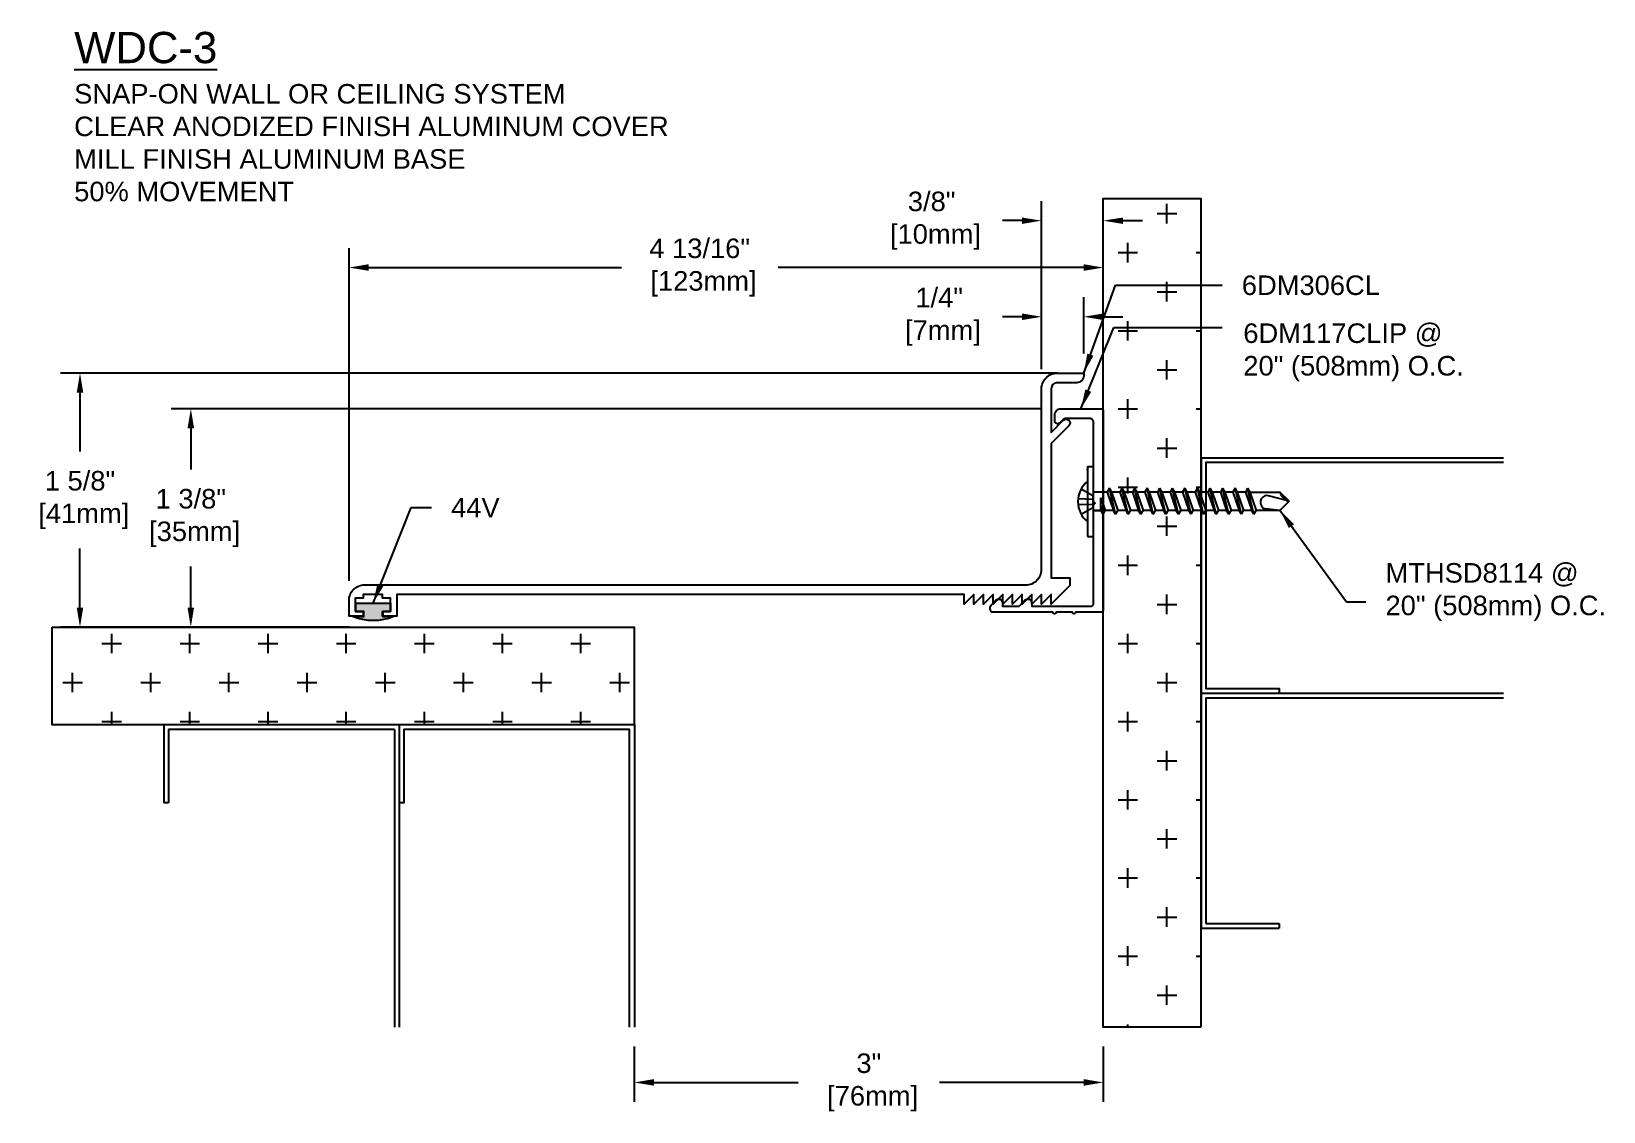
# Model space of a CAD drawing. Header units: inches. Extents: x 3.5 to 13.6, y 1 to 7.9.
import ezdxf

# ---------------------------------------------------------------- set-up
doc = ezdxf.new("R2010")
doc.units = ezdxf.units.IN
doc.header["$MEASUREMENT"] = 0
doc.linetypes.add('HIDDEN2', pattern=[0.1875, 0.125, -0.0625])
for name, color, linetype in [('Anchors', 4, 'Continuous'), ('Conditions', 1, 'Continuous'), ('Dimensions', 3, 'Continuous'), ('Fillers', 2, 'Continuous'), ('Metals', 7, 'Continuous'), ('Text', 2, 'Continuous')]:
    doc.layers.add(name, color=color, linetype=linetype)
doc.styles.add('arial', font='arial.ttf')
doc.styles.add('style1', font='arial.ttf', dxfattribs={"height": 0.125})
doc.dimstyles.new('ARIAL', dxfattribs={"dimtxt": 0.125, "dimasz": 0.125, "dimexe": 0.125, "dimexo": 0.125, "dimgap": 0.125, "dimtad": 0, "dimtih": 1, "dimtoh": 1, "dimdec": 4, "dimzin": 0, "dimdsep": 46, "dimlunit": 4, "dimtxsty": 'arial', "dimcen": 0.09, "dimadec": 0, "dimazin": 0, "dimtfac": 1, "dimtdec": 4, "dimtofl": 0, "dimtmove": 0, "dimatfit": 3, "dimfxl": 0, "dimfrac": 2, "dimtolj": 1, "dimtzin": 0, "dimarcsym": 0})
doc.dimstyles.new('ROMAND', dxfattribs={"dimtxt": 0.25, "dimasz": 0.125, "dimexe": 0.125, "dimexo": 0.0625, "dimgap": 0.125, "dimtad": 0, "dimtih": 1, "dimtoh": 1, "dimdec": 4, "dimzin": 0, "dimdsep": 46, "dimlunit": 4, "dimtxsty": 'style1', "dimcen": 0.09, "dimadec": 0, "dimazin": 0, "dimtfac": 1, "dimtdec": 4, "dimtofl": 0, "dimtmove": 0, "dimatfit": 3, "dimfxl": 0, "dimfrac": 2, "dimtolj": 1, "dimtzin": 0, "dimarcsym": 0})

# ---------------------------------------------------------------- blocks, each defined once
blk = doc.blocks.new('conditions')
at = {"layer": 'Conditions'}
for p, q in [((5.877, 3.458), (2.867, 3.458)), ((2.867, 3.458), (2.867, 2.958)), ((4.342, 3.428), (2.897, 3.428)), ((2.897, 3.428), (2.897, 2.958)), ((4.342, 3.428), (4.342, 1.524)), ((4.372, 3.458), (4.372, 1.524)), ((4.372, 3.458), (4.372, 1.524)), ((5.877, 3.459), (5.877, 1.524)), ((2.897, 2.958), (2.867, 2.958))]:
    blk.add_line(p, q, dxfattribs=at)
blk.add_lwpolyline([(5.847, 1.524), (5.847, 3.428), (4.402, 3.428), (4.402, 2.958), (4.372, 2.958)], dxfattribs=at)
blk = doc.blocks.new('44v')
blk.add_hatch(color=256).paths.add_polyline_path([(0.11, 0), (-0.11, 0), (-0.11, -0.053), (-0.06, -0.053), (-0.06, -0.086), (-0.13, -0.086, 0.199136), (0.131, -0.086), (0.061, -0.086), (0.061, -0.054), (0.11, -0.054)])
blk.add_lwpolyline([(-0.13, -0.086), (-0.06, -0.086), (-0.06, -0.053), (-0.11, -0.053), (-0.11, 0), (0.11, 0), (0.11, -0.054), (0.061, -0.054), (0.061, -0.086), (0.131, -0.086, -0.199136)], format="xyb", close=True)
blk = doc.blocks.new('*D2')
at = {"layer": 'Defpoints', "color": 0}
for p in [(7.406, 1.546), (10.406, 1.546), (10.406, 1.192)]:
    blk.add_point(p, dxfattribs=at)
at = {"layer": 'Dimensions', "color": 0, "lineweight": -2}
for p, q in [((7.406, 1.421), (7.406, 1.067)), ((10.406, 1.421), (10.406, 1.067)), ((7.531, 1.192), (8.453, 1.192)), ((10.281, 1.192), (9.359, 1.192))]:
    blk.add_line(p, q, dxfattribs=at)
at = {"layer": 'Dimensions', "color": 0}
for points in [[(7.531, 1.213), (7.531, 1.171), (7.406, 1.192)], [(10.281, 1.213), (10.281, 1.171), (10.406, 1.192)]]:
    blk.add_solid(points, dxfattribs=at)
at = {"layer": 'Dimensions', "color": 0, "insert": (8.906, 1.192), "char_height": 0.125, "attachment_point": 5, "style": 'arial'}
blk.add_mtext('\\A1;3"\\P [76mm]', dxfattribs=at)
blk = doc.blocks.new('*D3')
at = {"layer": 'Defpoints', "color": 0}
for p in [(3.86, 5.73), (10.236, 5.73), (5.706, 4.105)]:
    blk.add_point(p, dxfattribs=at)
at = {"layer": 'Dimensions', "color": 0, "lineweight": -2}
for p, q in [((10.111, 5.73), (3.735, 5.73)), ((3.86, 5.605), (3.86, 5.228)), ((3.86, 4.23), (3.86, 4.607)), ((5.581, 4.105), (3.735, 4.105))]:
    blk.add_line(p, q, dxfattribs=at)
at = {"layer": 'Dimensions', "color": 0}
for points in [[(3.839, 5.605), (3.881, 5.605), (3.86, 5.73)], [(3.839, 4.23), (3.881, 4.23), (3.86, 4.105)]]:
    blk.add_solid(points, dxfattribs=at)
at = {"layer": 'Dimensions', "color": 0, "insert": (3.86, 4.918), "char_height": 0.125, "attachment_point": 5, "style": 'arial'}
blk.add_mtext('\\A1;1 5/8"\\P [41mm]', dxfattribs=at)
blk = doc.blocks.new('*D4')
at = {"layer": 'Defpoints', "color": 0}
for p in [(4.569, 5.502), (10.135, 5.502), (5.706, 4.105)]:
    blk.add_point(p, dxfattribs=at)
at = {"layer": 'Dimensions', "color": 0, "lineweight": -2}
for p, q in [((10.01, 5.502), (4.444, 5.502)), ((4.569, 5.377), (4.569, 5.114)), ((4.569, 4.23), (4.569, 4.493)), ((5.581, 4.105), (4.444, 4.105))]:
    blk.add_line(p, q, dxfattribs=at)
at = {"layer": 'Dimensions', "color": 0}
for points in [[(4.548, 5.377), (4.59, 5.377), (4.569, 5.502)], [(4.548, 4.23), (4.59, 4.23), (4.569, 4.105)]]:
    blk.add_solid(points, dxfattribs=at)
at = {"layer": 'Dimensions', "color": 0, "insert": (4.569, 4.803), "char_height": 0.125, "attachment_point": 5, "style": 'arial'}
blk.add_mtext('\\A1;1 3/8"\\P [35mm]', dxfattribs=at)
blk = doc.blocks.new('*D5')
at = {"layer": 'Defpoints', "color": 0}
for p in [(10.406, 6.405), (10.406, 5.75), (5.581, 4.275)]:
    blk.add_point(p, dxfattribs=at)
at = {"layer": 'Dimensions', "color": 0, "lineweight": -2}
for p, q in [((5.581, 4.4), (5.581, 6.53)), ((10.406, 5.875), (10.406, 6.53)), ((5.706, 6.405), (7.323, 6.405)), ((10.281, 6.405), (8.326, 6.405))]:
    blk.add_line(p, q, dxfattribs=at)
at = {"layer": 'Dimensions', "color": 0}
for points in [[(5.706, 6.426), (5.706, 6.384), (5.581, 6.405)], [(10.281, 6.426), (10.281, 6.384), (10.406, 6.405)]]:
    blk.add_solid(points, dxfattribs=at)
at = {"layer": 'Dimensions', "color": 0, "insert": (7.824, 6.405), "char_height": 0.125, "attachment_point": 5, "style": 'arial'}
blk.add_mtext('\\A1;4 13/16"\\P [123mm]', dxfattribs=at)
blk = doc.blocks.new('*D6')
at = {"layer": 'Defpoints', "color": 0}
for p in [(10.011, 6.09), (10.281, 5.73), (10.011, 5.63)]:
    blk.add_point(p, dxfattribs=at)
at = {"layer": 'Dimensions', "color": 0, "lineweight": -2}
for p, q in [((10.011, 5.755), (10.011, 6.215)), ((10.281, 5.855), (10.281, 6.215)), ((9.886, 6.09), (9.761, 6.09)), ((10.406, 6.09), (10.531, 6.09))]:
    blk.add_line(p, q, dxfattribs=at)
at = {"layer": 'Dimensions', "color": 0}
for points in [[(9.886, 6.111), (9.886, 6.069), (10.011, 6.09)], [(10.406, 6.111), (10.406, 6.069), (10.281, 6.09)]]:
    blk.add_solid(points, dxfattribs=at)
at = {"layer": 'Dimensions', "color": 0, "insert": (9.356, 6.09), "char_height": 0.125, "attachment_point": 5, "style": 'arial'}
blk.add_mtext('\\A1;1/4"\\P [7mm]', dxfattribs=at)
blk = doc.blocks.new('6DM306CL')
blk.add_lwpolyline([(7.817, 4.351), (7.867, 4.351), (7.867, 4.321), (7.777, 4.321), (7.777, 4.421, -0.414214), (7.877, 4.521), (12.107, 4.521, 0.414214), (12.207, 4.621), (12.207, 5.776, -0.414214), (12.307, 5.876), (12.477, 5.876), (12.477, 5.859, -0.414214), (12.432, 5.814), (12.307, 5.814, 0.414214), (12.269, 5.776), (12.269, 5.497), (12.346, 5.574, -1), (12.382, 5.539), (12.269, 5.426), (12.269, 4.567), (12.389, 4.567), (12.389, 4.517), (12.269, 4.397), (12.269, 4.459), (12.207, 4.397), (12.207, 4.459), (12.145, 4.397), (12.145, 4.459), (12.083, 4.397), (12.083, 4.459), (12.021, 4.397), (12.021, 4.459), (11.959, 4.397), (11.959, 4.459), (11.897, 4.397), (11.897, 4.459), (11.835, 4.397), (11.835, 4.459), (11.773, 4.397), (11.773, 4.459), (11.711, 4.397), (11.711, 4.459), (8.082, 4.459), (8.082, 4.321), (7.992, 4.321), (7.992, 4.351), (8.042, 4.351), (8.042, 4.436), (7.992, 4.436), (7.992, 4.459), (7.867, 4.459), (7.867, 4.436), (7.817, 4.436)], format="xyb", close=True)
blk = doc.blocks.new('*D10')
at = {"layer": 'Defpoints', "color": 0}
for p in [(10.406, 6.705), (10.406, 6.064), (10.011, 5.63)]:
    blk.add_point(p, dxfattribs=at)
at = {"layer": 'Dimensions', "color": 0, "lineweight": -2}
for p, q in [((10.011, 5.755), (10.011, 6.83)), ((10.406, 6.189), (10.406, 6.83)), ((9.886, 6.705), (9.761, 6.705)), ((10.531, 6.705), (10.656, 6.705))]:
    blk.add_line(p, q, dxfattribs=at)
at = {"layer": 'Dimensions', "color": 0}
for points in [[(9.886, 6.725), (9.886, 6.684), (10.011, 6.705)], [(10.531, 6.725), (10.531, 6.684), (10.406, 6.705)]]:
    blk.add_solid(points, dxfattribs=at)
at = {"layer": 'Dimensions', "color": 0, "insert": (9.308, 6.705), "char_height": 0.125, "attachment_point": 5, "style": 'arial'}
blk.add_mtext('\\A1;3/8"\\P [10mm]', dxfattribs=at)
blk = doc.blocks.new('6DM117')
at = {"linetype": 'Continuous'}
blk.add_lwpolyline([(-0.542, 0.186, -0.198912), (-0.535, 0.204), (-0.514, 0.225, 0.668179), (-0.528, 0.259), (-0.564, 0.259, 0.414214), (-0.604, 0.219), (-0.604, -0.037, 0.414214), (-0.589, -0.052), (0.683, -0.052, 0.414214), (0.698, -0.037), (0.698, 0.125, 1), (0.698, 0.145), (0.698, 0.25, 1), (0.698, 0.27), (0.698, 0.652, 0.414214), (0.678, 0.672), (0.666, 0.672, 0.198912), (0.652, 0.666), (0.621, 0.635, 0.668179), (0.638, 0.592), (0.658, 0.592), (0.658, 0.486), (0.621, 0.449, 0.668179), (0.638, 0.406), (0.658, 0.406), (0.658, 0.025, -0.414214), (0.643, 0.01), (0.01, 0.01), (0, 0), (-0.01, 0.01), (-0.517, 0.01, -0.414214), (-0.542, 0.035)], format="xyb", close=True, dxfattribs=at)
blk = doc.blocks.new('MTHSD8114')
for p, q in [((0.224, 0.038), (-0.224, 0.038)), ((-0.224, 0.038), (-0.224, 0)), ((-0.224, 0), (0.224, 0)), ((-0.056, 0), (0.056, 0)), ((0.06, -0.087), (0.06, 0)), ((0.224, 0.038), (0.224, 0)), ((-0.081, -0.061), (-0.024, -0.047)), ((-0.081, -0.061), (-0.056, -0.047)), ((-0.081, -0.061), (-0.056, -0.074)), ((-0.056, -0.047), (-0.056, 0)), ((-0.056, 0), (-0.056, -0.047)), ((0.024, -0.047), (-0.056, -0.074)), ((-0.056, -0.047), (0.024, -0.047)), ((-0.056, -0.127), (-0.056, -0.074)), ((0.06, -0.087), (-0.056, -0.127)), ((0.085, -0.101), (0.06, -0.087)), ((-0.081, -0.141), (0.085, -0.101)), ((-0.081, -0.141), (-0.056, -0.127)), ((-0.081, -0.141), (-0.056, -0.155)), ((-0.081, -0.221), (0.085, -0.181)), ((0.06, -0.115), (-0.056, -0.155)), ((-0.056, -0.208), (-0.056, -0.155)), ((0.06, -0.167), (-0.056, -0.208)), ((0.06, -0.195), (-0.056, -0.235)), ((0.085, -0.101), (0.06, -0.115)), ((0.06, -0.167), (0.06, -0.115)), ((0.085, -0.181), (0.06, -0.167)), ((0.085, -0.181), (0.06, -0.195)), ((0.06, -0.248), (0.06, -0.195)), ((-0.081, -0.221), (-0.056, -0.208)), ((-0.081, -0.221), (-0.056, -0.235)), ((-0.081, -0.302), (0.085, -0.262)), ((-0.081, -0.302), (-0.056, -0.288)), ((-0.056, -0.288), (-0.056, -0.235)), ((0.06, -0.248), (-0.056, -0.288)), ((0.06, -0.276), (-0.056, -0.316)), ((0.085, -0.262), (0.06, -0.248)), ((0.085, -0.262), (0.06, -0.276)), ((0.06, -0.328), (0.06, -0.276)), ((-0.081, -0.302), (-0.056, -0.316)), ((-0.081, -0.382), (0.085, -0.342)), ((-0.081, -0.382), (-0.056, -0.368)), ((-0.081, -0.382), (-0.056, -0.396)), ((-0.056, -0.368), (-0.056, -0.316)), ((0.06, -0.328), (-0.056, -0.368)), ((0.06, -0.356), (-0.056, -0.396)), ((-0.056, -0.449), (-0.056, -0.396)), ((0.085, -0.342), (0.06, -0.328)), ((0.085, -0.342), (0.06, -0.356)), ((0.06, -0.409), (0.06, -0.356)), ((-0.081, -0.463), (0.085, -0.422)), ((-0.081, -0.463), (-0.056, -0.449)), ((-0.081, -0.463), (-0.056, -0.477)), ((0.06, -0.409), (-0.056, -0.449)), ((0.06, -0.436), (-0.056, -0.477)), ((-0.056, -0.529), (-0.056, -0.477)), ((0.06, -0.489), (-0.056, -0.529)), ((0.085, -0.422), (0.06, -0.409)), ((0.085, -0.422), (0.06, -0.436)), ((0.06, -0.489), (0.06, -0.436)), ((0.085, -0.503), (0.06, -0.489)), ((-0.081, -0.543), (0.085, -0.503)), ((-0.081, -0.543), (-0.056, -0.529)), ((-0.081, -0.543), (-0.056, -0.557)), ((-0.081, -0.624), (0.085, -0.583)), ((0.06, -0.517), (-0.056, -0.557)), ((-0.056, -0.61), (-0.056, -0.557)), ((0.06, -0.569), (-0.056, -0.61)), ((0.06, -0.597), (-0.056, -0.637)), ((0.085, -0.503), (0.06, -0.517)), ((0.06, -0.569), (0.06, -0.517)), ((0.085, -0.583), (0.06, -0.569)), ((0.085, -0.583), (0.06, -0.597)), ((0.06, -0.65), (0.06, -0.597)), ((-0.081, -0.624), (-0.056, -0.61)), ((-0.081, -0.624), (-0.056, -0.637)), ((-0.081, -0.704), (0.085, -0.664)), ((-0.081, -0.704), (-0.056, -0.69)), ((-0.056, -0.69), (-0.056, -0.637)), ((0.06, -0.65), (-0.056, -0.69)), ((0.06, -0.678), (-0.056, -0.718)), ((0.085, -0.664), (0.06, -0.65)), ((0.085, -0.664), (0.06, -0.678)), ((0.06, -0.73), (0.06, -0.678)), ((-0.081, -0.704), (-0.056, -0.718)), ((-0.081, -0.784), (0.085, -0.744)), ((-0.081, -0.784), (-0.056, -0.771)), ((-0.081, -0.784), (-0.056, -0.798)), ((-0.056, -0.771), (-0.056, -0.718)), ((0.06, -0.73), (-0.056, -0.771)), ((0.06, -0.758), (-0.056, -0.798)), ((-0.056, -0.851), (-0.056, -0.798)), ((0.085, -0.744), (0.06, -0.73)), ((0.085, -0.744), (0.06, -0.758)), ((0.06, -0.811), (0.06, -0.758)), ((-0.081, -0.865), (0.085, -0.825)), ((-0.081, -0.865), (-0.056, -0.851)), ((-0.081, -0.865), (-0.056, -0.879)), ((-0.081, -0.945), (0.085, -0.905)), ((0.06, -0.811), (-0.056, -0.851)), ((0.06, -0.839), (-0.056, -0.879)), ((-0.056, -0.931), (-0.056, -0.879)), ((0.06, -0.891), (-0.056, -0.931)), ((0.085, -0.825), (0.06, -0.811)), ((0.085, -0.825), (0.06, -0.839)), ((0.06, -0.891), (0.06, -0.839)), ((0.085, -0.905), (0.06, -0.891)), ((0.085, -0.905), (0.06, -0.919)), ((-0.081, -0.945), (-0.056, -0.931)), ((-0.081, -0.945), (-0.056, -0.959)), ((-0.081, -1.026), (0.085, -0.985)), ((0.06, -0.919), (-0.056, -0.959)), ((-0.056, -1.012), (-0.056, -0.959)), ((0.06, -0.972), (-0.056, -1.012)), ((0.06, -0.999), (-0.056, -1.04)), ((0.06, -0.972), (0.06, -0.919)), ((0.085, -0.985), (0.06, -0.972)), ((0.085, -0.985), (0.06, -0.999)), ((0.06, -0.999), (0.06, -1.192)), ((-0.081, -1.026), (-0.056, -1.012)), ((-0.081, -1.026), (-0.056, -1.04)), ((-0.056, -1.192), (-0.056, -1.04)), ((-0.056, -1.192), (-0.046, -1.097)), ((0.002, -1.25), (-0.056, -1.192)), ((0.002, -1.25), (0.039, -1.111)), ((0.002, -1.25), (0.06, -1.192))]:
    blk.add_line(p, q)
at = {"linetype": 'HIDDEN2'}
for p, q in [((-0.081, 0.079), (-0.038, 0.006)), ((0.038, 0.006), (-0.038, 0.006)), ((-0.019, 0.099), (-0.016, 0.006)), ((0.019, 0.099), (0.016, 0.006)), ((0.081, 0.079), (0.038, 0.006))]:
    blk.add_line(p, q, dxfattribs=at)
for centre, radius, start, end in [((0, -0.066), 0.166, 38.5375, 141.4625), ((-0.005, -1.11), 0.0433, 358.315, 162.8045), ((0.089, -1.279), 0.0922, 108.6241, 161.3759)]:
    blk.add_arc(centre, radius, start, end)
blk.add_point((0.204, 0.038))

msp = doc.modelspace()

# ---------------------------------------------------------------- hatches: boundary and pattern name
at = {"layer": 'Conditions'}
h = msp.add_hatch(dxfattribs=at)
h.set_pattern_fill('CROSS', color=256, style=0)
h.paths.add_polyline_path([(10.40587, 4.95983), (10.45131, 4.95983), (10.46448, 4.98361), (10.47764, 4.95983), (10.53465, 4.95983), (10.54781, 4.98361), (10.56097, 4.95983), (10.61798, 4.95983), (10.63114, 4.98361), (10.64431, 4.95983), (10.70131, 4.95983), (10.71448, 4.98361), (10.72764, 4.95983), (10.78465, 4.95983), (10.79781, 4.98361), (10.81097, 4.95983), (10.86798, 4.95983), (10.88114, 4.98361), (10.89431, 4.95983), (10.95131, 4.95983), (10.96448, 4.98361), (10.97764, 4.95983), (11.0307, 4.95983), (11.0307, 6.84619), (10.40587, 6.84619)])
h = msp.add_hatch(dxfattribs=at)
h.set_pattern_fill('CROSS', color=256, style=0)
h.paths.add_polyline_path([(11.0307, 4.83483), (11.019, 4.83483), (11.00614, 4.81161), (10.99329, 4.83483), (10.93566, 4.83483), (10.92281, 4.81161), (10.90996, 4.83483), (10.85233, 4.83483), (10.83948, 4.81161), (10.82662, 4.83483), (10.769, 4.83483), (10.75614, 4.81161), (10.74329, 4.83483), (10.68566, 4.83483), (10.67281, 4.81161), (10.65996, 4.83483), (10.60233, 4.83483), (10.58948, 4.81161), (10.57662, 4.83483), (10.519, 4.83483), (10.50614, 4.81161), (10.49329, 4.83483), (10.43566, 4.83483), (10.42281, 4.81161), (10.40996, 4.83483), (10.40587, 4.83483), (10.40587, 3.12332), (10.40587, 1.54587), (11.0307, 1.54587), (11.0307, 3.12332)])
h = msp.add_hatch(dxfattribs=at)
h.set_pattern_fill('CROSS', color=256, style=0)
h.paths.add_polyline_path([(7.40587, 3.48035), (7.40587, 4.10518), (3.68299, 4.10518), (3.68299, 3.48035)])

# ---------------------------------------------------------------- linework, layer by layer
for points in [[(11.0307, 1.54587), (10.40587, 1.54587), (10.40587, 3.12332), (10.40587, 6.84619), (11.0307, 6.84619), (11.0307, 3.12332)], [(3.68299, 4.10518), (7.40587, 4.10518), (7.40587, 3.48035), (3.68299, 3.48035)]]:
    msp.add_lwpolyline(points, close=True, dxfattribs=at)

# ---------------------------------------------------------------- block references
at = {"layer": 'Anchors', "rotation": 90}
msp.add_blockref('MTHSD8114', (10.34387, 4.90779), dxfattribs=at)
at = {"layer": 'Conditions', "rotation": 90}
msp.add_blockref('conditions', (14.48922, -0.68903), dxfattribs=at)
at = {"layer": 'Conditions'}
msp.add_blockref('conditions', (1.52916, 0.02182), dxfattribs=at)
at = {"layer": 'Fillers'}
msp.add_blockref('44v', (5.73538, 4.25806), dxfattribs=at)
at = {"layer": 'Metals'}
msp.add_blockref('6DM306CL', (-2.19615, -0.14625), dxfattribs=at)
at = {"layer": 'Metals', "xscale": -1, "rotation": 90}
msp.add_blockref('6DM117', (10.35387, 4.89779), dxfattribs=at)

# ---------------------------------------------------------------- texts
at = {"layer": 'Text', "insert": (3.82287, 7.9124), "char_height": 0.2, "width": 5, "attachment_point": 1, "style": 'arial'}
msp.add_mtext('{\\LWDC-3\\P\\H0.625x;\\lSNAP-ON WALL OR CEILING SYSTEM\\PCLEAR ANODIZED FINISH ALUMINUM COVER\\PMILL FINISH ALUMINUM BASE\\P50% MOVEMENT}', dxfattribs=at)
at = {"layer": 'Text', "char_height": 0.125, "style": 'arial'}
for s, insert, attachment_point in [('6DM306CL', (11.29213, 6.35441), 1), ('6DM117CLIP @\\P20" (508mm) O.C.', (11.30166, 5.86215), 4), ('44V', (6.23391, 4.93149), 1), ('MTHSD8114 @\\P20" (508mm) O.C.', (12.21121, 4.32879), 4)]:
    msp.add_mtext(s, dxfattribs=dict(at, insert=insert, attachment_point=attachment_point))

# ---------------------------------------------------------------- dimensions: what is measured, and where the dimension line sits
at = {"layer": 'Dimensions'}
for base, p1, p2, picture, middle in [((10.40587, 6.70462), (10.01087, 5.63018), (10.40587, 6.06439), '*D10', (9.30785, 6.70462)), ((10.40587, 6.40517), (5.58087, 4.27518), (10.40587, 5.75), '*D5', (7.82434, 6.40517)), ((10.01087, 6.09025), (10.28087, 5.73018), (10.01087, 5.63018), '*D6', (9.35641, 6.09025)), ((10.40587, 1.19207), (7.40587, 1.54587), (10.40587, 1.54587), '*D2', (8.90587, 1.19207))]:
    dim = msp.add_linear_dim(base=base, p1=p1, p2=p2, dimstyle='ARIAL', override={"dimpost": '\\X'}, dxfattribs=at)
    dim.commit()
    dim.dimension.update_dxf_attribs({"geometry": picture, "text_midpoint": middle, "dimtype": 160})
for base, p2, picture, middle in [((3.85967, 5.73018), (10.23587, 5.73018), '*D3', (3.85967, 4.91768)), ((4.56909, 5.50179), (10.13487, 5.50179), '*D4', (4.56909, 4.80334))]:
    dim = msp.add_linear_dim(base=base, p1=(5.70586, 4.10518), p2=p2, angle=90, dimstyle='ARIAL', override={"dimpost": '\\X'}, dxfattribs=at)
    dim.commit()
    dim.dimension.update_dxf_attribs({"geometry": picture, "text_midpoint": middle, "dimtype": 160})

# ---------------------------------------------------------------- leaders
at = {"layer": 'Text', "annotation_type": 0, "has_hookline": 1, "hookline_direction": 0}
for points, text_width in [([(10.28087, 5.73018), (10.48288, 6.29191), (11.16713, 6.29191)], 0.87048), ([(5.73538, 4.25806), (5.97742, 4.86899), (6.10891, 4.86899)], 0.30713)]:
    msp.add_leader(points, dimstyle='ARIAL', dxfattribs=dict(at, text_width=text_width))
at = {"layer": 'Text'}
msp.add_leader([(10.26287, 5.50179), (10.47307, 6.02235), (11.1668, 6.02235)], dimstyle='ARIAL', dxfattribs=at)
at = {"layer": 'Text', "annotation_type": 0, "has_hookline": 1, "hookline_direction": 0, "text_width": 1.39052}
msp.add_leader([(11.53596, 4.85191), (11.96121, 4.26629), (12.08621, 4.26629)], dimstyle='ROMAND', override={"dimgap": 0.125, "dimtad": 0}, dxfattribs=at)

doc.saveas('drawing.dxf')
